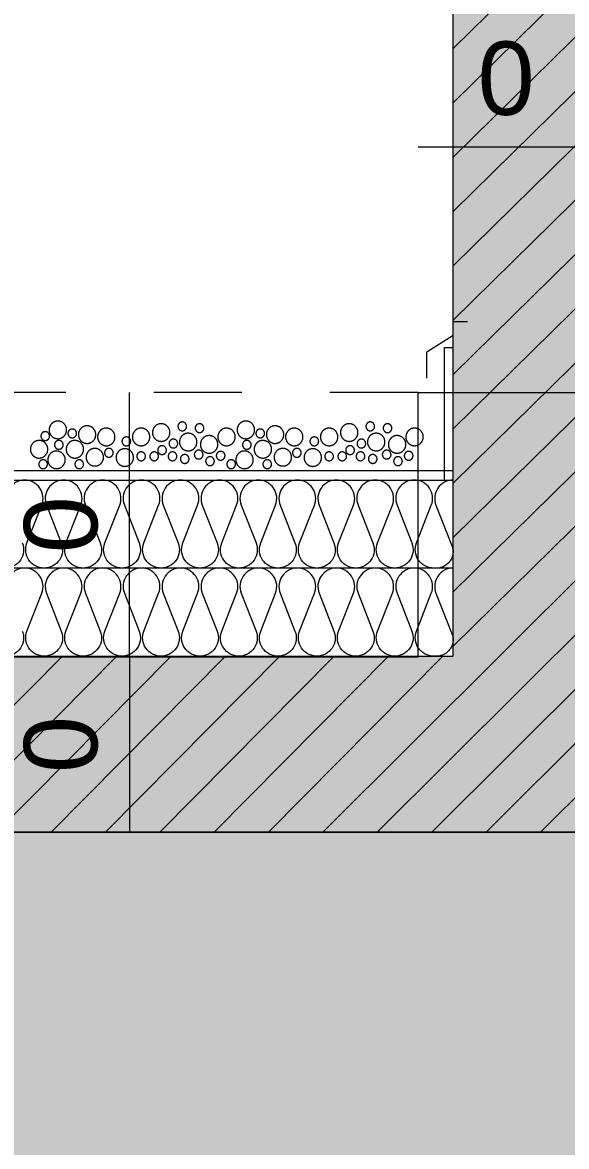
# Model space of a CAD drawing. Header units: metres. Extents: x 1838950 to 1842843, y 5171318 to 5174224.
# Drawn here: x 1840984.857 to 1840985.474, y 5171431.525 to 5171432.802 of the extents above; entities that cross this region are included whole.
import ezdxf

# ---------------------------------------------------------------- set-up
doc = ezdxf.new("R2010")
doc.units = ezdxf.units.M
doc.header["$LTSCALE"] = 0.0254
doc.header["$PDMODE"] = 1
doc.header["$PDSIZE"] = -2
doc.linetypes.add('CACHE', pattern=[0.375, 0.25, -0.125])
doc.layers.get('0').update_dxf_attribs({"lineweight": 18})
doc.layers.get('DEFPOINTS').update_dxf_attribs({"lineweight": 18})
doc.layers.add('01_cote_gen', color=4, linetype='Continuous', lineweight=18, true_color=0x00ffff)
doc.layers.add('01_hach', color=1, linetype='CACHE', lineweight=18, true_color=0xff0000)
for name, color, linetype, lineweight in [('01_murs_coup', 7, 'Continuous', 18), ('B BATI-GO-coupÈ_Hatch', 7, 'Continuous', 5), ('B BATI-GO-coupé', 7, 'Continuous', 35), ('B BATI-isolation', 7, 'Continuous', 5), ('B GÈnÈral_Hatch', 7, 'Continuous', 5), ('B Général', 7, 'Continuous', 5), ('Général', 7, 'Continuous', 5)]:
    doc.layers.add(name, color=color, linetype=linetype, lineweight=lineweight)
doc.styles.add('Arial', font='arial.ttf')
doc.dimstyles.new('EXE-COT-33', dxfattribs={"dimtxt": 302.065972222221, "dimasz": 0.00013797607421875, "dimexe": 1e-08, "dimexo": 8e-09, "dimgap": 5e-08, "dimtad": 1, "dimzin": 3, "dimtxsty": 'Arial', "dimblk": 'VW_FILLEDARROW-1', "dimblk1": 'VW_FILLEDARROW-1', "dimblk2": 'VW_FILLEDARROW-1', "dimcen": 0, "dimazin": 0, "dimtfac": 1, "dimtix": 1, "dimtmove": 0, "dimatfit": 0, "dimldrblk": 'VW_FILLEDARROW-1', "dimfxl": 1, "dimfrac": 2, "dimtolj": 1, "dimtzin": 3, "dimarcsym": 0})

# ---------------------------------------------------------------- blocks, each defined once
blk = doc.blocks.new('Groupe-878-1-4')
at = {"layer": 'B Général', "color": 7, "linetype": 'Continuous', "lineweight": 5, "flags": 128}
for points in [[(81.0247272860023, -59.8049259912367, -0.414213562373095), (81.0059772860023, -59.8236759912367), (81.00261552447034, -59.8236759912367, -0.5283351923637004), (80.98314910031019, -59.7951412702215), (80.99997018709853, -59.75221071225189, 0.5283351923637004), (80.98050376293837, -59.7236759912367, 0.5283351923630706), (80.96103733877823, -59.75221071225189), (80.97785842556661, -59.79514127022149, -0.5283351923637228), (80.95839200140644, -59.8236759912367, -0.5283351923637228), (80.93892557724627, -59.79514127022149), (80.95574666403463, -59.75221071225192, 0.5283351923637228), (80.93628023987446, -59.7236759912367, 0.5283351923633155), (80.91681381571429, -59.75221071225192), (80.93363490250267, -59.79514127022149, -0.5283351923637228), (80.9141684783425, -59.8236759912367, -0.5283351923637228), (80.89470205418233, -59.79514127022149), (80.9115231409707, -59.75221071225192, 0.5283351923637228), (80.89205671681053, -59.7236759912367, 0.5283351923633155), (80.87259029265036, -59.75221071225192), (80.88941137943874, -59.79514127022149, -0.5283351923637228), (80.86994495527857, -59.8236759912367, -0.5283351923637228), (80.8504785311184, -59.79514127022149), (80.86729961790677, -59.75221071225192, 0.5283351923637228), (80.8478331937466, -59.7236759912367, 0.5283351923633155), (80.82836676958642, -59.75221071225192), (80.8451878563748, -59.79514127022149, -0.5283351923637228), (80.82572143221464, -59.8236759912367, -0.5283351923637228), (80.80625500805446, -59.79514127022149), (80.82307609484283, -59.75221071225189, 0.5283351923630706), (80.80360967068269, -59.7236759912367, 0.5283351923633967), (80.78414324652253, -59.75221071225189), (80.80096433331089, -59.7951412702215, -0.5283351923633967), (80.78149790915073, -59.8236759912367, -0.5283351923637004), (80.76203148499057, -59.7951412702215), (80.77885257177891, -59.75221071225189, 0.5283351923637004), (80.75938614761876, -59.7236759912367, 0.5283351923633967), (80.7399197234586, -59.75221071225189), (80.75674081024695, -59.7951412702215, -0.5283351923633967), (80.7372743860868, -59.8236759912367, -0.5283351923637004), (80.71780796192664, -59.7951412702215), (80.73462904871498, -59.75221071225189, 0.5283351923637004), (80.71516262455482, -59.7236759912367, 0.5283351923633967), (80.69569620039466, -59.75221071225189), (80.71251728718302, -59.7951412702215, -0.5283351923633967), (80.69305086302286, -59.8236759912367, -0.5283351923637004), (80.6735844388627, -59.7951412702215), (80.69040552565104, -59.75221071225189, 0.5283351923637004), (80.67093910149089, -59.7236759912367, 0.5283351923633967), (80.65147267733073, -59.75221071225189), (80.66829376411908, -59.7951412702215, -0.5283351923633967), (80.64882733995893, -59.8236759912367, -0.5283351923637004), (80.62936091579877, -59.7951412702215), (80.64618200258711, -59.75221071225189, 0.5283351923637004), (80.62671557842695, -59.7236759912367, 0.5283351923630706), (80.60724915426681, -59.75221071225189), (80.6240702410552, -59.79514127022149, -0.5283351923637228), (80.60460381689502, -59.8236759912367, -0.5283351923637228), (80.58513739273485, -59.79514127022149), (80.60195847952322, -59.75221071225192, 0.5283351923637228), (80.58249205536305, -59.7236759912367, 0.5283351923633155), (80.56302563120288, -59.75221071225192), (80.57984671799126, -59.79514127022149, -0.5283351923637228), (80.56038029383109, -59.8236759912367, -0.5283351923637228), (80.54091386967092, -59.79514127022149), (80.55773495645929, -59.75221071225192, 0.5283351923637228), (80.53826853229911, -59.7236759912367, 0.5283351923633155), (80.51880210813894, -59.75221071225192)], [(80.53562319492733, -59.79514127022149, -0.5283351923637228), (80.51615677076715, -59.8236759912367, -0.5283351923637228)], [(81.0247272860023, -59.7236759912367, 0.5283351923620709), (81.00526086184215, -59.75221071225189), (81.02359939090174, -59.79901406656398), (81.02362067928001, -59.79906839848492, -0.09363106947361757), (81.0247272860023, -59.8049259912367)], [(81.0247272860023, -59.90492599123669, -0.414213562373095), (81.0059772860023, -59.9236759912367), (81.00261552447034, -59.9236759912367, -0.5283351923637004), (80.98314910031019, -59.8951412702215), (80.99997018709853, -59.8522107122519, 0.5283351923637004), (80.98050376293837, -59.8236759912367, 0.5283351923630706), (80.96103733877823, -59.8522107122519), (80.97785842556661, -59.89514127022149, -0.5283351923637228), (80.95839200140644, -59.9236759912367, -0.5283351923637228), (80.93892557724627, -59.89514127022149), (80.95574666403463, -59.85221071225192, 0.5283351923637228), (80.93628023987446, -59.8236759912367, 0.5283351923633155), (80.91681381571429, -59.85221071225192), (80.93363490250267, -59.89514127022149, -0.5283351923637228), (80.9141684783425, -59.9236759912367, -0.5283351923637228), (80.89470205418233, -59.89514127022149), (80.9115231409707, -59.85221071225192, 0.5283351923637228), (80.89205671681053, -59.8236759912367, 0.5283351923633155), (80.87259029265036, -59.85221071225192), (80.88941137943874, -59.89514127022149, -0.5283351923637228), (80.86994495527857, -59.9236759912367, -0.5283351923637228), (80.8504785311184, -59.89514127022149), (80.86729961790677, -59.85221071225192, 0.5283351923637228), (80.8478331937466, -59.8236759912367, 0.5283351923633155), (80.82836676958642, -59.85221071225192), (80.8451878563748, -59.89514127022149, -0.5283351923637228), (80.82572143221464, -59.9236759912367, -0.5283351923637228), (80.80625500805446, -59.89514127022149), (80.82307609484283, -59.8522107122519, 0.5283351923630706), (80.80360967068269, -59.8236759912367, 0.5283351923633967), (80.78414324652253, -59.8522107122519), (80.80096433331089, -59.8951412702215, -0.5283351923633967), (80.78149790915073, -59.9236759912367, -0.5283351923637004), (80.76203148499057, -59.8951412702215), (80.77885257177891, -59.8522107122519, 0.5283351923637004), (80.75938614761876, -59.8236759912367, 0.5283351923633967), (80.7399197234586, -59.8522107122519), (80.75674081024695, -59.8951412702215, -0.5283351923633967), (80.7372743860868, -59.9236759912367, -0.5283351923637004), (80.71780796192664, -59.8951412702215), (80.73462904871498, -59.8522107122519, 0.5283351923637004), (80.71516262455482, -59.8236759912367, 0.5283351923633967), (80.69569620039466, -59.8522107122519), (80.71251728718302, -59.8951412702215, -0.5283351923633967), (80.69305086302286, -59.9236759912367, -0.5283351923637004), (80.6735844388627, -59.8951412702215), (80.69040552565104, -59.8522107122519, 0.5283351923637004), (80.67093910149089, -59.8236759912367, 0.5283351923633967), (80.65147267733073, -59.8522107122519), (80.66829376411908, -59.8951412702215, -0.5283351923633967), (80.64882733995893, -59.9236759912367, -0.5283351923637004), (80.62936091579877, -59.8951412702215), (80.64618200258711, -59.8522107122519, 0.5283351923637004), (80.62671557842695, -59.8236759912367, 0.5283351923630706), (80.60724915426681, -59.8522107122519), (80.6240702410552, -59.89514127022149, -0.5283351923637228), (80.60460381689502, -59.9236759912367, -0.5283351923637228), (80.58513739273485, -59.89514127022149), (80.60195847952322, -59.85221071225192, 0.5283351923637228), (80.58249205536305, -59.8236759912367, 0.5283351923633155), (80.56302563120288, -59.85221071225192), (80.57984671799126, -59.89514127022149, -0.5283351923637228), (80.56038029383109, -59.9236759912367, -0.5283351923637228), (80.54091386967092, -59.89514127022149), (80.55773495645929, -59.85221071225192, 0.5283351923637228), (80.53826853229911, -59.8236759912367, 0.5283351923633155), (80.51880210813894, -59.85221071225192)], [(80.53562319492733, -59.89514127022149, -0.5283351923637228), (80.51615677076715, -59.9236759912367, -0.5283351923637228)], [(81.0247272860023, -59.8236759912367, 0.5283351923620709), (81.00526086184215, -59.8522107122519), (81.02359939090174, -59.89901406656398), (81.02362067928001, -59.89906839848491, -0.09363106947361757), (81.0247272860023, -59.90492599123669)]]:
    blk.add_lwpolyline(points, format="xyb", dxfattribs=at)
blk = doc.blocks.new('Groupe-969-1-4')
at = {"layer": 'B Général', "color": 7, "linetype": 'Continuous', "lineweight": 5}
for points in [[(80.57101577923456, -59.6580512707605), (80.57331217456853, -59.65671152479833), (80.57861547242547, -59.65671152479833), (80.58320826309343, -59.65939101672266), (80.5858599120219, -59.66403203287402), (80.5858599120219, -59.66939101672266), (80.58320826309343, -59.674032032874), (80.57861547242547, -59.67671152479833), (80.57331217456853, -59.67671152479833), (80.56871938390057, -59.674032032874), (80.56606773497211, -59.66939101672266), (80.56606773497211, -59.66403203287402), (80.56871938390057, -59.65939101672266), (80.57101577923456, -59.6580512707605)], [(80.58985733011781, -59.6663813977794), (80.59100552778482, -59.66571152479833), (80.59365717671328, -59.66571152479833), (80.59595357204729, -59.66705127076048), (80.5972793965115, -59.66937177883618), (80.5972793965115, -59.67205127076049), (80.59595357204729, -59.67437177883618), (80.59365717671328, -59.67571152479832), (80.59100552778482, -59.67571152479832), (80.5887091324508, -59.67437177883618), (80.58738330798658, -59.67205127076049), (80.58738330798658, -59.66937177883618), (80.5887091324508, -59.66705127076048), (80.58985733011781, -59.6663813977794)], [(80.60420665847896, -59.66339101672264), (80.60650305381293, -59.66205127076048), (80.61180635166988, -59.66205127076048), (80.61639914233784, -59.6647307626848), (80.61905079126632, -59.66937177883618), (80.61905079126632, -59.6747307626848), (80.61639914233784, -59.67937177883618), (80.61180635166988, -59.68205127076048), (80.60650305381293, -59.68205127076048), (80.60191026314497, -59.67937177883618), (80.59925861421647, -59.6747307626848), (80.59925861421647, -59.66937177883618), (80.60191026314497, -59.6647307626848), (80.60420665847896, -59.66339101672264)], [(80.62597805323374, -59.66605127076051), (80.62827444856771, -59.66471152479833), (80.6335777464247, -59.66471152479833), (80.63817053709266, -59.66739101672265), (80.64082218602114, -59.67203203287401), (80.64082218602114, -59.67739101672266), (80.63817053709266, -59.68203203287401), (80.6335777464247, -59.68471152479833), (80.62827444856771, -59.68471152479833), (80.62368165789975, -59.68203203287401), (80.62103000897129, -59.67739101672266), (80.62103000897129, -59.67203203287401), (80.62368165789975, -59.66739101672265), (80.62597805323374, -59.66605127076051)], [(80.66556240733344, -59.66605127076051), (80.66785880266741, -59.66471152479833), (80.67316210052437, -59.66471152479833), (80.67775489119232, -59.66739101672265), (80.68040654012077, -59.67203203287401), (80.68040654012077, -59.67739101672266), (80.67775489119232, -59.68203203287401), (80.67316210052437, -59.68471152479833), (80.66785880266741, -59.68471152479833), (80.66326601199945, -59.68203203287401), (80.66061436307099, -59.67739101672266), (80.66061436307099, -59.67203203287401), (80.66326601199945, -59.66739101672265), (80.66556240733344, -59.66605127076051)], [(80.68832341094075, -59.6610512707605), (80.69061980627471, -59.65971152479833), (80.69592310413165, -59.65971152479833), (80.70051589479961, -59.66239101672266), (80.70316754372809, -59.667032032874), (80.70316754372809, -59.67239101672266), (80.70051589479961, -59.677032032874), (80.69592310413165, -59.67971152479833), (80.69061980627471, -59.67971152479833), (80.68602701560677, -59.677032032874), (80.68337536667823, -59.67239101672266), (80.68337536667823, -59.667032032874), (80.68602701560677, -59.66239101672266), (80.68832341094075, -59.6610512707605)], [(80.71476119768843, -59.65838139777941), (80.71590939535542, -59.65771152479833), (80.71856104428392, -59.65771152479833), (80.72085743961786, -59.65905127076046), (80.72218326408212, -59.66137177883618), (80.72218326408212, -59.66405127076048), (80.72085743961786, -59.66637177883618), (80.71856104428392, -59.66771152479832), (80.71590939535542, -59.66771152479832), (80.71361300002144, -59.66637177883618), (80.71228717555722, -59.66405127076048), (80.71228717555722, -59.66137177883618), (80.71361300002144, -59.65905127076046), (80.71476119768843, -59.65838139777941)], [(80.73434022258155, -59.6603813977794), (80.73548842024856, -59.65971152479833), (80.73814006917702, -59.65971152479833), (80.74043646451103, -59.66105127076048), (80.74176228897524, -59.66337177883618), (80.74176228897524, -59.66605127076048), (80.74043646451103, -59.66837177883618), (80.73814006917702, -59.66971152479833), (80.73548842024856, -59.66971152479833), (80.73319202491454, -59.66837177883618), (80.73186620045034, -59.66605127076048), (80.73186620045034, -59.66337177883618), (80.73319202491454, -59.66105127076048), (80.73434022258155, -59.6603813977794)], [(80.76254407487754, -59.66605127076051), (80.76484047021152, -59.66471152479833), (80.77014376806854, -59.66471152479833), (80.7747365587365, -59.66739101672265), (80.77738820766494, -59.67203203287401), (80.77738820766494, -59.67739101672266), (80.7747365587365, -59.68203203287401), (80.77014376806854, -59.68471152479833), (80.76484047021152, -59.68471152479833), (80.76024767954357, -59.68203203287401), (80.75759603061509, -59.67739101672266), (80.75759603061509, -59.67203203287401), (80.76024767954357, -59.66739101672265), (80.76254407487754, -59.66605127076051)], [(80.78445120898986, -59.6580512707605), (80.78674760432384, -59.65671152479833), (80.79205090218078, -59.65671152479833), (80.79664369284873, -59.65939101672266), (80.79929534177721, -59.66403203287402), (80.79929534177721, -59.66939101672266), (80.79664369284873, -59.674032032874), (80.79205090218078, -59.67671152479833), (80.78674760432384, -59.67671152479833), (80.78215481365588, -59.674032032874), (80.77950316472742, -59.66939101672266), (80.77950316472742, -59.66403203287402), (80.78215481365588, -59.65939101672266), (80.78445120898986, -59.6580512707605)], [(80.80329275987312, -59.6663813977794), (80.80444095754012, -59.66571152479833), (80.80709260646859, -59.66571152479833), (80.80938900180261, -59.66705127076048), (80.8107148262668, -59.66937177883618), (80.8107148262668, -59.67205127076049), (80.80938900180261, -59.67437177883618), (80.80709260646859, -59.67571152479832), (80.80444095754012, -59.67571152479832), (80.80214456220611, -59.67437177883618), (80.8008187377419, -59.67205127076049), (80.8008187377419, -59.66937177883618), (80.80214456220611, -59.66705127076048), (80.80329275987312, -59.6663813977794)], [(80.81764208823428, -59.66339101672264), (80.81993848356825, -59.66205127076048), (80.82524178142519, -59.66205127076048), (80.82983457209315, -59.6647307626848), (80.83248622102163, -59.66937177883618), (80.83248622102163, -59.6747307626848), (80.82983457209315, -59.67937177883618), (80.82524178142519, -59.68205127076048), (80.81993848356825, -59.68205127076048), (80.8153456929003, -59.67937177883618), (80.81269404397177, -59.6747307626848), (80.81269404397177, -59.66937177883618), (80.8153456929003, -59.6647307626848), (80.81764208823428, -59.66339101672264)], [(80.83941348298904, -59.66605127076051), (80.84170987832302, -59.66471152479833), (80.84701317618001, -59.66471152479833), (80.85160596684797, -59.66739101672265), (80.85425761577645, -59.67203203287401), (80.85425761577645, -59.67739101672266), (80.85160596684797, -59.68203203287401), (80.84701317618001, -59.68471152479833), (80.84170987832302, -59.68471152479833), (80.83711708765506, -59.68203203287401), (80.8344654387266, -59.67739101672266), (80.8344654387266, -59.67203203287401), (80.83711708765506, -59.66739101672265), (80.83941348298904, -59.66605127076051)], [(80.87899783708875, -59.66605127076051), (80.88129423242272, -59.66471152479833), (80.88659753027966, -59.66471152479833), (80.89119032094762, -59.66739101672265), (80.89384196987609, -59.67203203287401), (80.89384196987609, -59.67739101672266), (80.89119032094762, -59.68203203287401), (80.88659753027966, -59.68471152479833), (80.88129423242272, -59.68471152479833), (80.87670144175476, -59.68203203287401), (80.8740497928263, -59.67739101672266), (80.8740497928263, -59.67203203287401), (80.87670144175476, -59.66739101672265), (80.87899783708875, -59.66605127076051)], [(80.90175884069605, -59.6610512707605), (80.90405523603002, -59.65971152479833), (80.90935853388696, -59.65971152479833), (80.91395132455492, -59.66239101672266), (80.91660297348339, -59.667032032874), (80.91660297348339, -59.67239101672266), (80.91395132455492, -59.677032032874), (80.90935853388696, -59.67971152479833), (80.90405523603002, -59.67971152479833), (80.89946244536206, -59.677032032874), (80.89681079643354, -59.67239101672266), (80.89681079643354, -59.667032032874), (80.89946244536206, -59.66239101672266), (80.90175884069605, -59.6610512707605)], [(80.92819662744374, -59.65838139777941), (80.92934482511073, -59.65771152479833), (80.93199647403921, -59.65771152479833), (80.93429286937317, -59.65905127076046), (80.93561869383743, -59.66137177883618), (80.93561869383743, -59.66405127076048), (80.93429286937317, -59.66637177883618), (80.93199647403921, -59.66771152479832), (80.92934482511073, -59.66771152479832), (80.92704842977676, -59.66637177883618), (80.92572260531253, -59.66405127076048), (80.92572260531253, -59.66137177883618), (80.92704842977676, -59.65905127076046), (80.92819662744374, -59.65838139777941)], [(80.94777565233686, -59.6603813977794), (80.94892385000387, -59.65971152479833), (80.95157549893233, -59.65971152479833), (80.95387189426633, -59.66105127076048), (80.95519771873055, -59.66337177883618), (80.95519771873055, -59.66605127076048), (80.95387189426633, -59.66837177883618), (80.95157549893233, -59.66971152479833), (80.94892385000387, -59.66971152479833), (80.94662745466985, -59.66837177883618), (80.94530163020565, -59.66605127076048), (80.94530163020565, -59.66337177883618), (80.94662745466985, -59.66105127076048), (80.94777565233686, -59.6603813977794)], [(80.97597950463285, -59.66605127076051), (80.97827589996683, -59.66471152479833), (80.98357919782383, -59.66471152479833), (80.98817198849179, -59.66739101672265), (80.99082363742026, -59.67203203287401), (80.99082363742026, -59.67739101672266), (80.98817198849179, -59.68203203287401), (80.98357919782383, -59.68471152479833), (80.97827589996683, -59.68471152479833), (80.97368310929888, -59.68203203287401), (80.9710314603704, -59.67739101672266), (80.9710314603704, -59.67203203287401), (80.97368310929888, -59.66739101672265), (80.97597950463285, -59.66605127076051)], [(80.54969612928855, -59.68005127076049), (80.55199252462253, -59.67871152479833), (80.55729582247947, -59.67871152479833), (80.56188861314743, -59.68139101672266), (80.5645402620759, -59.686032032874), (80.5645402620759, -59.69139101672265), (80.56188861314743, -59.69603203287401), (80.55729582247947, -59.69871152479833), (80.55199252462253, -59.69871152479833), (80.54739973395458, -59.69603203287401), (80.54474808502609, -59.69139101672265), (80.54474808502609, -59.686032032874), (80.54739973395458, -59.68139101672266), (80.54969612928855, -59.68005127076049)], [(80.55917945569058, -59.6693813977794), (80.56032765335759, -59.66871152479834), (80.56297930228605, -59.66871152479834), (80.56527569762001, -59.67005127076048), (80.56660152208427, -59.67237177883617), (80.56660152208427, -59.67505127076048), (80.56527569762001, -59.67737177883618), (80.56297930228605, -59.67871152479833), (80.56032765335759, -59.67871152479833), (80.55803125802358, -59.67737177883618), (80.55670543355937, -59.67505127076048), (80.55670543355937, -59.67237177883617), (80.55803125802358, -59.67005127076048), (80.55917945569058, -59.6693813977794)], [(80.57463596056701, -59.67938139777941), (80.57578415823401, -59.67871152479833), (80.57843580716249, -59.67871152479833), (80.58073220249649, -59.68005127076048), (80.5820580269607, -59.68237177883618), (80.5820580269607, -59.68505127076048), (80.58073220249649, -59.68737177883617), (80.57843580716249, -59.68871152479834), (80.57578415823401, -59.68871152479834), (80.57348776290002, -59.68737177883617), (80.57216193843581, -59.68505127076048), (80.57216193843581, -59.68237177883618), (80.57348776290002, -59.68005127076048), (80.57463596056701, -59.67938139777941)], [(80.59035213454406, -59.68005127076049), (80.59264852987805, -59.67871152479833), (80.597951827735, -59.67871152479833), (80.60254461840296, -59.68139101672266), (80.60519626733142, -59.686032032874), (80.60519626733142, -59.69139101672265), (80.60254461840296, -59.69603203287401), (80.597951827735, -59.69871152479833), (80.59264852987805, -59.69871152479833), (80.58805573921008, -59.69603203287401), (80.58540409028163, -59.69139101672265), (80.58540409028163, -59.686032032874), (80.58805573921008, -59.68139101672266), (80.59035213454406, -59.68005127076049)], [(80.65121307897228, -59.6753813977794), (80.65236127663928, -59.67471152479833), (80.65501292556775, -59.67471152479833), (80.65730932090176, -59.67605127076048), (80.65863514536598, -59.67837177883618), (80.65863514536598, -59.68105127076048), (80.65730932090176, -59.68337177883618), (80.65501292556775, -59.68471152479833), (80.65236127663928, -59.68471152479833), (80.65006488130527, -59.68337177883618), (80.64873905684107, -59.68105127076048), (80.64873905684107, -59.67837177883618), (80.65006488130527, -59.67605127076048), (80.65121307897228, -59.6753813977794)], [(80.70465195700683, -59.67787584427995), (80.70580015467381, -59.67720597129886), (80.70845180360227, -59.67720597129886), (80.71074819893629, -59.67854571726103), (80.71207402340046, -59.68086622533671), (80.71207402340046, -59.68354571726103), (80.71074819893629, -59.68586622533672), (80.70845180360227, -59.68720597129886), (80.70580015467381, -59.68720597129886), (80.70350375933985, -59.68586622533672), (80.70217793487559, -59.68354571726103), (80.70217793487559, -59.68086622533671), (80.70350375933985, -59.67854571726103), (80.70465195700683, -59.67787584427995)], [(80.71900128536797, -59.67182477345239), (80.72129768070194, -59.67048502749024), (80.72660097855888, -59.67048502749024), (80.73119376922683, -59.67316451941453), (80.7338454181553, -59.67780553556592), (80.7338454181553, -59.68316451941454), (80.73119376922683, -59.68780553556591), (80.72660097855888, -59.69048502749025), (80.72129768070194, -59.69048502749025), (80.71670489003398, -59.68780553556591), (80.71405324110552, -59.68316451941454), (80.71405324110552, -59.67780553556592), (80.71670489003398, -59.67316451941453), (80.71900128536797, -59.67182477345239)], [(80.74275189782774, -59.67451187874631), (80.74504829316173, -59.67317213278415), (80.75035159101867, -59.67317213278415), (80.75494438168663, -59.67585162470849), (80.75759603061509, -59.68049264085985), (80.75759603061509, -59.68585162470848), (80.75494438168663, -59.69049264085984), (80.75035159101867, -59.69317213278416), (80.74504829316173, -59.69317213278416), (80.74045550249377, -59.69049264085984), (80.7378038535653, -59.68585162470848), (80.7378038535653, -59.68049264085985), (80.74045550249377, -59.67585162470849), (80.74275189782774, -59.67451187874631)], [(80.78807139032232, -59.67938139777941), (80.78921958798932, -59.67871152479833), (80.7918712369178, -59.67871152479833), (80.7941676322518, -59.68005127076048), (80.795493456716, -59.68237177883618), (80.795493456716, -59.68505127076048), (80.7941676322518, -59.68737177883617), (80.7918712369178, -59.68871152479834), (80.78921958798932, -59.68871152479834), (80.78692319265532, -59.68737177883617), (80.78559736819112, -59.68505127076048), (80.78559736819112, -59.68237177883618), (80.78692319265532, -59.68005127076048), (80.78807139032232, -59.67938139777941)], [(80.80378756429938, -59.68005127076049), (80.80608395963337, -59.67871152479833), (80.8113872574903, -59.67871152479833), (80.81598004815825, -59.68139101672266), (80.81863169708673, -59.686032032874), (80.81863169708673, -59.69139101672265), (80.81598004815825, -59.69603203287401), (80.8113872574903, -59.69871152479833), (80.80608395963337, -59.69871152479833), (80.80149116896541, -59.69603203287401), (80.79883952003694, -59.69139101672265), (80.79883952003694, -59.686032032874), (80.80149116896541, -59.68139101672266), (80.80378756429938, -59.68005127076049)], [(80.86464850872758, -59.6753813977794), (80.8657967063946, -59.67471152479833), (80.86844835532305, -59.67471152479833), (80.87074475065705, -59.67605127076048), (80.87207057512127, -59.67837177883618), (80.87207057512127, -59.68105127076048), (80.87074475065705, -59.68337177883618), (80.86844835532305, -59.68471152479833), (80.8657967063946, -59.68471152479833), (80.86350031106058, -59.68337177883618), (80.86217448659637, -59.68105127076048), (80.86217448659637, -59.67837177883618), (80.86350031106058, -59.67605127076048), (80.86464850872758, -59.6753813977794)], [(80.91808738676214, -59.67787584427995), (80.9192355844291, -59.67720597129886), (80.92188723335757, -59.67720597129886), (80.9241836286916, -59.67854571726103), (80.9255094531558, -59.68086622533671), (80.9255094531558, -59.68354571726103), (80.9241836286916, -59.68586622533672), (80.92188723335757, -59.68720597129886), (80.9192355844291, -59.68720597129886), (80.91693918909516, -59.68586622533672), (80.9156133646309, -59.68354571726103), (80.9156133646309, -59.68086622533671), (80.91693918909516, -59.67854571726103), (80.91808738676214, -59.67787584427995)], [(80.93243671512327, -59.67182477345239), (80.93473311045724, -59.67048502749024), (80.94003640831419, -59.67048502749024), (80.94462919898214, -59.67316451941453), (80.94728084791062, -59.67780553556592), (80.94728084791062, -59.68316451941454), (80.94462919898214, -59.68780553556591), (80.94003640831419, -59.69048502749025), (80.93473311045724, -59.69048502749025), (80.93014031978929, -59.68780553556591), (80.92748867086082, -59.68316451941454), (80.92748867086082, -59.67780553556592), (80.93014031978929, -59.67316451941453), (80.93243671512327, -59.67182477345239)], [(80.95618732758305, -59.67451187874631), (80.95848372291704, -59.67317213278415), (80.96378702077398, -59.67317213278415), (80.96837981144195, -59.67585162470849), (80.9710314603704, -59.68049264085985), (80.9710314603704, -59.68585162470848), (80.96837981144195, -59.69049264085984), (80.96378702077398, -59.69317213278416), (80.95848372291704, -59.69317213278416), (80.95389093224908, -59.69049264085984), (80.9512392833206, -59.68585162470848), (80.9512392833206, -59.68049264085985), (80.95389093224908, -59.67585162470849), (80.95618732758305, -59.67451187874631)], [(80.5694883063384, -59.69205127076049), (80.57178470167239, -59.69071152479832), (80.57708799952933, -59.69071152479832), (80.58168079019728, -59.69339101672267), (80.58433243912575, -59.698032032874), (80.58433243912575, -59.70339101672266), (80.58168079019728, -59.70803203287401), (80.57708799952933, -59.71071152479833), (80.57178470167239, -59.71071152479833), (80.56719191100443, -59.70803203287401), (80.5645402620759, -59.70339101672266), (80.5645402620759, -59.698032032874), (80.56719191100443, -59.69339101672267), (80.5694883063384, -59.69205127076049)], [(80.61300106628079, -59.68905127076049), (80.61529746161477, -59.68771152479833), (80.62060075947171, -59.68771152479833), (80.62519355013967, -59.69039101672266), (80.62784519906813, -59.695032032874), (80.62784519906813, -59.70039101672266), (80.62519355013967, -59.70503203287401), (80.62060075947171, -59.70771152479833), (80.61529746161477, -59.70771152479833), (80.61070467094682, -59.70503203287401), (80.60805302201834, -59.70039101672266), (80.60805302201834, -59.695032032874), (80.61070467094682, -59.69039101672266), (80.61300106628079, -59.68905127076049)], [(80.63142090192245, -59.6883813977794), (80.63256909958943, -59.68771152479833), (80.63522074851795, -59.68771152479833), (80.63751714385191, -59.68905127076047), (80.63884296831617, -59.69137177883619), (80.63884296831617, -59.69405127076048), (80.63751714385191, -59.69637177883618), (80.63522074851795, -59.69771152479833), (80.63256909958943, -59.69771152479833), (80.63027270425546, -59.69637177883618), (80.62894687979121, -59.69405127076048), (80.62894687979121, -59.69137177883619), (80.63027270425546, -59.68905127076047), (80.63142090192245, -59.6883813977794)], [(80.64703665633579, -59.68944358202604), (80.64933305166976, -59.6881038360639), (80.65463634952675, -59.6881038360639), (80.65922914019471, -59.6907833279882), (80.66188078912319, -59.69542434413957), (80.66188078912319, -59.7007833279882), (80.65922914019471, -59.70542434413958), (80.65463634952675, -59.70810383606388), (80.64933305166976, -59.70810383606388), (80.6447402610018, -59.70542434413958), (80.64208861207334, -59.7007833279882), (80.64208861207334, -59.69542434413957), (80.6447402610018, -59.6907833279882), (80.64703665633579, -59.68944358202604)], [(80.66803642946465, -59.6923813977794), (80.66918462713161, -59.69171152479834), (80.67183627606009, -59.69171152479834), (80.67413267139409, -59.69305127076048), (80.6754584958583, -59.69537177883618), (80.6754584958583, -59.69805127076048), (80.67413267139409, -59.7003717788362), (80.67183627606009, -59.70171152479833), (80.66918462713161, -59.70171152479833), (80.66688823179767, -59.7003717788362), (80.6655624073334, -59.69805127076048), (80.6655624073334, -59.69537177883618), (80.66688823179767, -59.69305127076048), (80.66803642946465, -59.6923813977794)], [(80.68288056225201, -59.6923813977794), (80.68402875991899, -59.69171152479834), (80.68668040884748, -59.69171152479834), (80.68897680418146, -59.69305127076048), (80.69030262864567, -59.69537177883618), (80.69030262864567, -59.69805127076048), (80.68897680418146, -59.7003717788362), (80.68668040884748, -59.70171152479833), (80.68402875991899, -59.70171152479833), (80.68173236458505, -59.7003717788362), (80.68040654012077, -59.69805127076048), (80.68040654012077, -59.69537177883618), (80.68173236458505, -59.69305127076048), (80.68288056225201, -59.6923813977794)], [(80.69178704192441, -59.68538139777941), (80.6929352395914, -59.68471152479833), (80.69558688851987, -59.68471152479833), (80.69788328385387, -59.68605127076047), (80.69920910831816, -59.68837177883619), (80.69920910831816, -59.69105127076048), (80.69788328385387, -59.69337177883618), (80.69558688851987, -59.69471152479833), (80.6929352395914, -59.69471152479833), (80.69063884425745, -59.69337177883618), (80.68931301979319, -59.69105127076048), (80.68931301979319, -59.68837177883619), (80.69063884425745, -59.68605127076047), (80.69178704192441, -59.68538139777941)], [(80.70366234815434, -59.6923813977794), (80.70481054582133, -59.69171152479834), (80.70746219474981, -59.69171152479834), (80.70975859008381, -59.69305127076048), (80.71108441454801, -59.69537177883618), (80.71108441454801, -59.69805127076048), (80.70975859008381, -59.7003717788362), (80.70746219474981, -59.70171152479833), (80.70481054582133, -59.70171152479833), (80.70251415048732, -59.7003717788362), (80.70118832602311, -59.69805127076048), (80.70118832602311, -59.69537177883618), (80.70251415048732, -59.69305127076048), (80.70366234815434, -59.6923813977794)], [(80.73335061372907, -59.69038139777941), (80.73449881139607, -59.68971152479833), (80.73715046032454, -59.68971152479833), (80.73944685565849, -59.69105127076048), (80.74077268012277, -59.69337177883618), (80.74077268012277, -59.69605127076048), (80.73944685565849, -59.69837177883618), (80.73715046032454, -59.69971152479833), (80.73449881139607, -59.69971152479833), (80.73220241606207, -59.69837177883618), (80.73087659159786, -59.69605127076048), (80.73087659159786, -59.69337177883618), (80.73220241606207, -59.69105127076048), (80.73335061372907, -59.69038139777941)], [(80.75832885694058, -59.69173225074049), (80.75947705460759, -59.69106237775943), (80.76212870353606, -59.69106237775943), (80.76442509887, -59.69240212372155), (80.76575092333425, -59.69472263179726), (80.76575092333425, -59.69740212372155), (80.76442509887, -59.69972263179726), (80.76212870353606, -59.70106237775944), (80.75947705460759, -59.70106237775944), (80.75718065927359, -59.69972263179726), (80.75585483480937, -59.69740212372155), (80.75585483480937, -59.69472263179726), (80.75718065927359, -59.69240212372155), (80.75832885694058, -59.69173225074049)], [(80.78292373609371, -59.69205127076049), (80.78522013142769, -59.69071152479832), (80.79052342928463, -59.69071152479832), (80.79511621995259, -59.69339101672267), (80.79776786888105, -59.698032032874), (80.79776786888105, -59.70339101672266), (80.79511621995259, -59.70803203287401), (80.79052342928463, -59.71071152479833), (80.78522013142769, -59.71071152479833), (80.78062734075974, -59.70803203287401), (80.7779756918312, -59.70339101672266), (80.7779756918312, -59.698032032874), (80.78062734075974, -59.69339101672267), (80.78292373609371, -59.69205127076049)], [(80.8264364960361, -59.68905127076049), (80.82873289137008, -59.68771152479833), (80.83403618922702, -59.68771152479833), (80.83862897989498, -59.69039101672266), (80.84128062882344, -59.695032032874), (80.84128062882344, -59.70039101672266), (80.83862897989498, -59.70503203287401), (80.83403618922702, -59.70771152479833), (80.82873289137008, -59.70771152479833), (80.82414010070212, -59.70503203287401), (80.82148845177365, -59.70039101672266), (80.82148845177365, -59.695032032874), (80.82414010070212, -59.69039101672266), (80.8264364960361, -59.68905127076049)], [(80.84485633167775, -59.6883813977794), (80.84600452934474, -59.68771152479833), (80.84865617827326, -59.68771152479833), (80.8509525736072, -59.68905127076047), (80.85227839807148, -59.69137177883619), (80.85227839807148, -59.69405127076048), (80.8509525736072, -59.69637177883618), (80.84865617827326, -59.69771152479833), (80.84600452934474, -59.69771152479833), (80.84370813401078, -59.69637177883618), (80.84238230954652, -59.69405127076048), (80.84238230954652, -59.69137177883619), (80.84370813401078, -59.68905127076047), (80.84485633167775, -59.6883813977794)], [(80.8604720860911, -59.68944358202604), (80.86276848142506, -59.6881038360639), (80.86807177928205, -59.6881038360639), (80.87266456995, -59.6907833279882), (80.8753162188785, -59.69542434413957), (80.8753162188785, -59.7007833279882), (80.87266456995, -59.70542434413958), (80.86807177928205, -59.70810383606388), (80.86276848142506, -59.70810383606388), (80.85817569075711, -59.70542434413958), (80.85552404182864, -59.7007833279882), (80.85552404182864, -59.69542434413957), (80.85817569075711, -59.6907833279882), (80.8604720860911, -59.68944358202604)], [(80.88147185921994, -59.6923813977794), (80.88262005688692, -59.69171152479834), (80.8852717058154, -59.69171152479834), (80.8875681011494, -59.69305127076048), (80.8888939256136, -59.69537177883618), (80.8888939256136, -59.69805127076048), (80.8875681011494, -59.7003717788362), (80.8852717058154, -59.70171152479833), (80.88262005688692, -59.70171152479833), (80.88032366155299, -59.7003717788362), (80.87899783708869, -59.69805127076048), (80.87899783708869, -59.69537177883618), (80.88032366155299, -59.69305127076048), (80.88147185921994, -59.6923813977794)], [(80.89631599200732, -59.6923813977794), (80.8974641896743, -59.69171152479834), (80.90011583860277, -59.69171152479834), (80.90241223393677, -59.69305127076048), (80.90373805840098, -59.69537177883618), (80.90373805840098, -59.69805127076048), (80.90241223393677, -59.7003717788362), (80.90011583860277, -59.70171152479833), (80.8974641896743, -59.70171152479833), (80.89516779434035, -59.7003717788362), (80.89384196987609, -59.69805127076048), (80.89384196987609, -59.69537177883618), (80.89516779434035, -59.69305127076048), (80.89631599200732, -59.6923813977794)], [(80.90522247167974, -59.68538139777941), (80.90637066934671, -59.68471152479833), (80.90902231827518, -59.68471152479833), (80.91131871360919, -59.68605127076047), (80.91264453807345, -59.68837177883619), (80.91264453807345, -59.69105127076048), (80.91131871360919, -59.69337177883618), (80.90902231827518, -59.69471152479833), (80.90637066934671, -59.69471152479833), (80.90407427401276, -59.69337177883618), (80.9027484495485, -59.69105127076048), (80.9027484495485, -59.68837177883619), (80.90407427401276, -59.68605127076047), (80.90522247167974, -59.68538139777941)], [(80.91709777790963, -59.6923813977794), (80.91824597557664, -59.69171152479834), (80.9208976245051, -59.69171152479834), (80.92319401983912, -59.69305127076048), (80.92451984430332, -59.69537177883618), (80.92451984430332, -59.69805127076048), (80.92319401983912, -59.7003717788362), (80.9208976245051, -59.70171152479833), (80.91824597557664, -59.70171152479833), (80.91594958024262, -59.7003717788362), (80.91462375577844, -59.69805127076048), (80.91462375577844, -59.69537177883618), (80.91594958024262, -59.69305127076048), (80.91709777790963, -59.6923813977794)], [(80.94678604348438, -59.69038139777941), (80.94793424115139, -59.68971152479833), (80.95058589007985, -59.68971152479833), (80.95288228541379, -59.69105127076048), (80.95420810987807, -59.69337177883618), (80.95420810987807, -59.69605127076048), (80.95288228541379, -59.69837177883618), (80.95058589007985, -59.69971152479833), (80.94793424115139, -59.69971152479833), (80.94563784581737, -59.69837177883618), (80.94431202135317, -59.69605127076048), (80.94431202135317, -59.69337177883618), (80.94563784581737, -59.69105127076048), (80.94678604348438, -59.69038139777941)], [(80.97176428669589, -59.69173225074049), (80.97291248436291, -59.69106237775943), (80.97556413329137, -59.69106237775943), (80.97786052862531, -59.69240212372155), (80.97918635308957, -59.69472263179726), (80.97918635308957, -59.69740212372155), (80.97786052862531, -59.69972263179726), (80.97556413329137, -59.70106237775944), (80.97291248436291, -59.70106237775944), (80.9706160890289, -59.69972263179726), (80.96929026456468, -59.69740212372155), (80.96929026456468, -59.69472263179726), (80.9706160890289, -59.69240212372155), (80.97176428669589, -59.69173225074049)], [(80.55678715119807, -59.70138139777941), (80.55793534886506, -59.70071152479833), (80.56058699779358, -59.70071152479833), (80.56288339312754, -59.70205127076049), (80.5642092175918, -59.70437177883618), (80.5642092175918, -59.70705127076049), (80.56288339312754, -59.70937177883619), (80.56058699779358, -59.71071152479833), (80.55793534886506, -59.71071152479833), (80.5556389535311, -59.70937177883619), (80.55431312906684, -59.70705127076049), (80.55431312906684, -59.70437177883618), (80.5556389535311, -59.70205127076049), (80.55678715119807, -59.70138139777941)], [(80.59777420093774, -59.70138139777941), (80.59892239860474, -59.70071152479833), (80.60157404753322, -59.70071152479833), (80.60387044286722, -59.70205127076049), (80.60519626733142, -59.70437177883618), (80.60519626733142, -59.70705127076049), (80.60387044286722, -59.70937177883619), (80.60157404753322, -59.71071152479833), (80.59892239860474, -59.71071152479833), (80.59662600327074, -59.70937177883619), (80.59530017880651, -59.70705127076049), (80.59530017880651, -59.70437177883618), (80.59662600327074, -59.70205127076049), (80.59777420093774, -59.70138139777941)], [(80.7175168720892, -59.69538139777941), (80.71866506975621, -59.69471152479833), (80.7213167186847, -59.69471152479833), (80.72361311401863, -59.69605127076048), (80.7249389384829, -59.69837177883618), (80.7249389384829, -59.70105127076048), (80.72361311401863, -59.70337177883619), (80.7213167186847, -59.70471152479833), (80.71866506975621, -59.70471152479833), (80.71636867442221, -59.70337177883619), (80.715042849958, -59.70105127076048), (80.715042849958, -59.69837177883618), (80.71636867442221, -59.69605127076048), (80.7175168720892, -59.69538139777941)], [(80.74621552881148, -59.69788695127888), (80.74736372647848, -59.6972170782978), (80.75001537540695, -59.6972170782978), (80.7523117707409, -59.69855682425995), (80.75363759520516, -59.70087733233563), (80.75363759520516, -59.70355682425994), (80.7523117707409, -59.70587733233563), (80.75001537540695, -59.70721707829781), (80.74736372647848, -59.70721707829781), (80.74506733114447, -59.70587733233563), (80.74374150668021, -59.70355682425994), (80.74374150668021, -59.70087733233563), (80.74506733114447, -59.69855682425995), (80.74621552881148, -59.69788695127888)], [(80.77022258095339, -59.70138139777941), (80.77137077862037, -59.70071152479833), (80.77402242754889, -59.70071152479833), (80.77631882288284, -59.70205127076049), (80.7776446473471, -59.70437177883618), (80.7776446473471, -59.70705127076049), (80.77631882288284, -59.70937177883619), (80.77402242754889, -59.71071152479833), (80.77137077862037, -59.71071152479833), (80.76907438328641, -59.70937177883619), (80.76774855882215, -59.70705127076049), (80.76774855882215, -59.70437177883618), (80.76907438328641, -59.70205127076049), (80.77022258095339, -59.70138139777941)], [(80.81120963069304, -59.70138139777941), (80.81235782836005, -59.70071152479833), (80.81500947728853, -59.70071152479833), (80.81730587262255, -59.70205127076049), (80.81863169708673, -59.70437177883618), (80.81863169708673, -59.70705127076049), (80.81730587262255, -59.70937177883619), (80.81500947728853, -59.71071152479833), (80.81235782836005, -59.71071152479833), (80.81006143302605, -59.70937177883619), (80.8087356085618, -59.70705127076049), (80.8087356085618, -59.70437177883618), (80.81006143302605, -59.70205127076049), (80.81120963069304, -59.70138139777941)], [(80.9309523018445, -59.69538139777941), (80.93210049951152, -59.69471152479833), (80.93475214844, -59.69471152479833), (80.93704854377394, -59.69605127076048), (80.9383743682382, -59.69837177883618), (80.9383743682382, -59.70105127076048), (80.93704854377394, -59.70337177883619), (80.93475214844, -59.70471152479833), (80.93210049951152, -59.70471152479833), (80.92980410417752, -59.70337177883619), (80.92847827971333, -59.70105127076048), (80.92847827971333, -59.69837177883618), (80.92980410417752, -59.69605127076048), (80.9309523018445, -59.69538139777941)], [(80.9596509585668, -59.69788695127888), (80.96079915623379, -59.6972170782978), (80.96345080516225, -59.6972170782978), (80.96574720049621, -59.69855682425995), (80.96707302496047, -59.70087733233563), (80.96707302496047, -59.70355682425994), (80.96574720049621, -59.70587733233563), (80.96345080516225, -59.70721707829781), (80.96079915623379, -59.70721707829781), (80.95850276089978, -59.70587733233563), (80.95717693643552, -59.70355682425994), (80.95717693643552, -59.70087733233563), (80.95850276089978, -59.69855682425995), (80.9596509585668, -59.69788695127888)]]:
    blk.add_open_spline(points, degree=2, dxfattribs=at)
blk = doc.blocks.new('Groupe-971-1-4')
at = {"layer": 'B Général', "lineweight": 18}
blk.add_line((81.0247480850261, -59.54349308641625), (81.0408851833613, -59.54349308641625), dxfattribs=at)
at = {"layer": 'B Général', "lineweight": 18, "flags": 128}
blk.add_lwpolyline([(80.99480914022506, -59.60799754908477), (80.9947688840499, -59.57799755208072), (81.0247688840499, -59.55899308486836), (81.0247272860023, -59.52799308796413)], dxfattribs=at)
at = {"layer": 'B Général', "color": 7}
blk.add_blockref('Groupe-969-1-4', (0, 0), dxfattribs=at)
blk = doc.blocks.new('Groupe-973-1-4')
at = {"layer": 'B BATI-GO-coupÈ_Hatch', "linetype": 'Continuous', "lineweight": 0, "true_color": 0xffffff}
blk.add_hatch(color=7, dxfattribs=at).paths.add_polyline_path([(84.96607381249257, -60.4224073939075), (84.26488626994542, -60.42304670268169), (84.26488626994542, -60.12431911273919), (76.14487977601026, -60.12368290770977), (76.14487977601026, -57.05186553712178), (76.31484213000094, -57.05186553712178), (76.31484213000094, -59.92368290770985), (81.02472797994426, -59.92368290770985), (81.02472709874834, -58.83867728997307), (81.18472779269138, -58.83867728997307), (81.18472867388732, -59.92368290770985), (84.18484862324316, -59.92368290770985), (84.18484862324316, -59.92241049764684), (84.36067697003793, -59.92241049764684), (84.36067836861935, -59.65135215309755), (84.48067553221905, -59.65135215309755), (84.48067413361645, -59.92241049764684), (84.88485511730855, -59.92241049764684), (84.8848551173085, -59.92368290770926), (90.42484219807066, -59.92368290770025), (90.42484205540272, -60.37368445955434), (84.96607366982467, -60.37368135581871), (84.96607381249257, -60.4224073939075)])
at = {"layer": 'B BATI-GO-coupé', "linetype": 'Continuous', "lineweight": 5}
h = blk.add_hatch(dxfattribs=at)
h.set_pattern_fill('45_0_15_52', style=0, pattern_type=2)
h.set_pattern_definition([(45, (0, 0), (0.03527777774492279, -0.02645833334565396), [])])
h.paths.add_polyline_path([(84.96607381249257, -60.42240739390749), (84.26488626994544, -60.42304670268168), (84.26488626994544, -60.12431911273919), (76.14487977601027, -60.12368290770976), (76.14487977601027, -57.05186553712178), (76.31484213000095, -57.05186553712178), (76.31484213000095, -59.92368290770985), (81.02472797994426, -59.92368290770985), (81.02472709874834, -58.83867728997307), (81.18472779269138, -58.83867728997306), (81.18472867388734, -59.92368290770985), (84.18484862324316, -59.92368290770985), (84.18484862324316, -59.92241049764684), (84.36067697003793, -59.92241049764684), (84.36067836861935, -59.65135215309754), (84.48067553221905, -59.65135215309754), (84.48067413361647, -59.92241049764684), (84.88485511730855, -59.92241049764684), (84.88485511730853, -59.92368290770924), (90.42484219807066, -59.92368290770024), (90.42484205540272, -60.37368445955434), (84.96607366982467, -60.37368135581871)])
blk.add_line((81.02472728600229, -59.8236759912367), (76.42457364468629, -59.82274531736362), dxfattribs=at)
at = {"layer": 'B BATI-GO-coupé', "linetype": 'Continuous', "lineweight": 5, "flags": 128}
blk.add_lwpolyline([(84.96607381249257, -60.42240739390749), (84.26488626994544, -60.42304670268168), (84.26488626994544, -60.12431911273919), (76.14487977601027, -60.12368290770976), (76.14487977601027, -57.05186553712178), (76.31484213000095, -57.05186553712178), (76.31484213000095, -59.92368290770985), (81.02472797994426, -59.92368290770985), (81.02472709874834, -58.83867728997307), (81.18472779269138, -58.83867728997306), (81.18472867388734, -59.92368290770985), (84.18484862324316, -59.92368290770985), (84.18484862324316, -59.92241049764684), (84.36067697003793, -59.92241049764684), (84.36067836861935, -59.65135215309754), (84.48067553221905, -59.65135215309754), (84.48067413361647, -59.92241049764684), (84.88485511730855, -59.92241049764684), (84.88485511730853, -59.92368290770924), (90.42484219807066, -59.92368290770024), (90.42484205540272, -60.37368445955434), (84.96607366982467, -60.37368135581871)], close=True, dxfattribs=at)
at = {"layer": 'B BATI-isolation', "color": 7, "linetype": 'Continuous', "lineweight": 5, "flags": 128}
blk.add_lwpolyline([(81.01472728600231, -59.57367599131237), (81.01472728600909, -59.72367599131237), (81.0247272860023, -59.72367599120916), (81.02472728599555, -59.57367599131237)], close=True, dxfattribs=at)
at = {"layer": 'B BATI-isolation', "color": 7, "linetype": 'Continuous', "lineweight": 13, "flags": 128}
blk.add_lwpolyline([(81.0247272860023, -59.71311352620134), (76.33472078887178, -59.71311352626016), (76.33472078887178, -59.72367599129235), (81.0247272860023, -59.72367599123356)], close=True, dxfattribs=at)
at = {"layer": 'B BATI-GO-coupé', "color": 7}
blk.add_blockref('Groupe-971-1-4', (0, 0), dxfattribs=at)
at = {"layer": 'B Général', "color": 7}
blk.add_blockref('Groupe-878-1-4', (0, 0), dxfattribs=at)
blk = doc.blocks.new('VW_FILLEDARROW-1')
at = {"linetype": 'Continuous', "lineweight": 0, "transparency": 16777216}
blk.add_hatch(color=0, dxfattribs=at).paths.add_polyline_path([(-1, 0.1227845609029045), (0, 0), (-1, -0.1227845609029047)])
at = {"color": 0, "lineweight": 20, "transparency": 16777216, "flags": 128}
blk.add_lwpolyline([(-1, 0.1227845609029045), (0, 0), (-1, -0.1227845609029047)], close=True, dxfattribs=at)
blk = doc.blocks.new('*D1289')
at = {"layer": '01_cote_gen', "color": 0, "lineweight": -2, "transparency": 16777216}
blk.add_line((80.65712582320151, -59.92428125810445), (80.65712582320151, -59.6245572101127), dxfattribs=at)
at = {"layer": 'DEFPOINTS', "color": 0, "transparency": 16777216}
for p in [(80.65712582320151, -59.62441923403848), (81.08487977608871, -59.62441923403848), (80.9848797760887, -59.92441923417867)]:
    blk.add_point(p, dxfattribs=at)
at = {"layer": '01_cote_gen', "color": 0, "lineweight": -2, "transparency": 16777216, "xscale": 0.00013797607421875, "yscale": 0.00013797607421875, "zscale": 0.00013797607421875}
for p, rotation in [((80.65712582320151, -59.62441923403848), 90), ((80.65712582320151, -59.92441923417867), 270)]:
    blk.add_blockref('VW_FILLEDARROW-1', p, dxfattribs=dict(at, rotation=rotation))
at = {"layer": '01_cote_gen', "color": 0, "lineweight": 5, "transparency": 16777216, "insert": (80.57973890811073, -59.77441923410858), "char_height": 0.083327061882049, "attachment_point": 5, "rotation": 90, "style": 'Arial'}
blk.add_mtext('\\A1;0', dxfattribs=at)
blk = doc.blocks.new('*D1290')
at = {"layer": '01_cote_gen', "color": 0, "lineweight": -2, "transparency": 16777216}
blk.add_line((80.65712582320151, -59.92455721025289), (80.65712582320151, -60.12354493163621), dxfattribs=at)
at = {"layer": 'DEFPOINTS', "color": 0, "transparency": 16777216}
for p in [(80.9848797760887, -59.92441923417867), (80.65712582320151, -60.12368290771043), (80.9848797760887, -60.12368290771043)]:
    blk.add_point(p, dxfattribs=at)
at = {"layer": '01_cote_gen', "color": 0, "lineweight": -2, "transparency": 16777216, "xscale": 0.00013797607421875, "yscale": 0.00013797607421875, "zscale": 0.00013797607421875}
for p, rotation in [((80.65712582320151, -59.92441923417867), 90), ((80.65712582320151, -60.12368290771043), 270)]:
    blk.add_blockref('VW_FILLEDARROW-1', p, dxfattribs=dict(at, rotation=rotation))
at = {"layer": '01_cote_gen', "color": 0, "lineweight": 5, "transparency": 16777216, "insert": (80.57973890811073, -60.02405107094455), "char_height": 0.083327061882049, "attachment_point": 5, "rotation": 90, "style": 'Arial'}
blk.add_mtext('\\A1;0', dxfattribs=at)
blk = doc.blocks.new('*D1291')
at = {"layer": '01_cote_gen', "color": 0, "lineweight": -2, "transparency": 16777216}
blk.add_line((80.98501775216292, -59.34526290339497), (81.18474180001449, -59.34526290339497), dxfattribs=at)
at = {"layer": 'DEFPOINTS', "color": 0, "transparency": 16777216}
for p in [(81.1848797760887, -59.34526290339497), (80.9848797760887, -59.77441923410857), (81.1848797760887, -59.77441923410857)]:
    blk.add_point(p, dxfattribs=at)
at = {"layer": '01_cote_gen', "color": 0, "lineweight": -2, "transparency": 16777216, "xscale": 0.00013797607421875, "yscale": 0.00013797607421875, "zscale": 0.00013797607421875, "rotation": 180}
blk.add_blockref('VW_FILLEDARROW-1', (80.9848797760887, -59.34526290339497), dxfattribs=at)
at = {"layer": '01_cote_gen', "color": 0, "lineweight": -2, "transparency": 16777216, "xscale": 0.00013797607421875, "yscale": 0.00013797607421875, "zscale": 0.00013797607421875}
blk.add_blockref('VW_FILLEDARROW-1', (81.1848797760887, -59.34526290339497), dxfattribs=at)
at = {"layer": '01_cote_gen', "color": 0, "lineweight": 5, "transparency": 16777216, "insert": (81.08487977608871, -59.26787598830419), "char_height": 0.083327061882049, "attachment_point": 5, "style": 'Arial'}
blk.add_mtext('\\A1;0', dxfattribs=at)
blk = doc.blocks.new('Groupe-974-1-4')
at = {"layer": '01_hach', "lineweight": 5}
blk.add_line((80.9848797760887, -59.62441923403848), (76.3048747882199, -59.62439533080342), dxfattribs=at)
at = {"layer": '01_murs_coup', "lineweight": 5}
for p, q in [((80.9848797760887, -59.92441923417867), (80.9848797760887, -59.62441923403848)), ((80.9848797760887, -59.62441923403848), (81.1848797760887, -59.62441923403848)), ((76.30487325584077, -59.9244192339968), (80.9848797760887, -59.92441923417867)), ((84.264886269583, -60.12368290771043), (76.30487977568345, -60.12368290771043))]:
    blk.add_line(p, q, dxfattribs=at)
at = {"layer": '01_cote_gen', "lineweight": 5}
dim = blk.add_linear_dim(base=(81.1848797760887, -59.34526290339497), p1=(80.9848797760887, -59.77441923410857), p2=(81.1848797760887, -59.77441923410857), dimstyle='EXE-COT-33', override={"dimtxt": 0.083327061882049, "dimgap": 0.03484845, "dimdec": 0, "dimpost": '<>', "dimtxsty": 'Arial', "dimse1": 1, "dimse2": 1, "dimtmove": 2}, dxfattribs=at)
dim.commit()
dim.dimension.update_dxf_attribs({"geometry": '*D1291', "text_midpoint": (81.08487977608871, -59.26787598830419)})
for base, p2, picture, middle in [((80.65712582320151, -59.62441923403848), (81.08487977608871, -59.62441923403848), '*D1289', (80.57973890811073, -59.77441923410858)), ((80.65712582320151, -60.12368290771043), (80.9848797760887, -60.12368290771043), '*D1290', (80.57973890811073, -60.02405107094455))]:
    dim = blk.add_linear_dim(base=base, p1=(80.9848797760887, -59.92441923417867), p2=p2, angle=270, dimstyle='EXE-COT-33', override={"dimtxt": 0.083327061882049, "dimgap": 0.03484845, "dimdec": 0, "dimpost": '<>', "dimtxsty": 'Arial', "dimse1": 1, "dimse2": 1, "dimtmove": 2}, dxfattribs=at)
    dim.commit()
    dim.dimension.update_dxf_attribs({"geometry": picture, "text_midpoint": middle})

msp = doc.modelspace()

# ---------------------------------------------------------------- hatches: boundary and pattern name
at = {"layer": 'B GÈnÈral_Hatch', "linetype": 'Continuous', "lineweight": 0, "true_color": 0xbbbbbb}
msp.add_hatch(color=9, dxfattribs=at).paths.add_polyline_path([(1840988.585784933, 5171431.631952161), (1840988.585785007, 5171431.881215636), (1840980.445740866, 5171431.881215636), (1840980.445740866, 5171434.731951962), (1840954.530563601, 5171434.731951962), (1840954.530563601, 5171426.131951964), (1840974.982472391, 5171426.131951964), (1840974.989009333, 5171423.131951962), (1841023.725352593, 5171423.131951962), (1841023.725352593, 5171426.221951962), (1841018.824249156, 5171426.221951962), (1841018.824249156, 5171425.901951963), (1841018.644249155, 5171425.901951963), (1841018.644249155, 5171428.811951964), (1840994.745740864, 5171428.811951963), (1840994.74574079, 5171431.631952161)])

# ---------------------------------------------------------------- block references
at = {"layer": 'B Général', "color": 7}
msp.add_blockref('Groupe-973-1-4', (1840904.320898737, 5171492.005634869), dxfattribs=at)
at = {"layer": 'Général', "color": 7}
msp.add_blockref('Groupe-974-1-4', (1840904.320898737, 5171492.005634869), dxfattribs=at)

doc.saveas('drawing.dxf')
